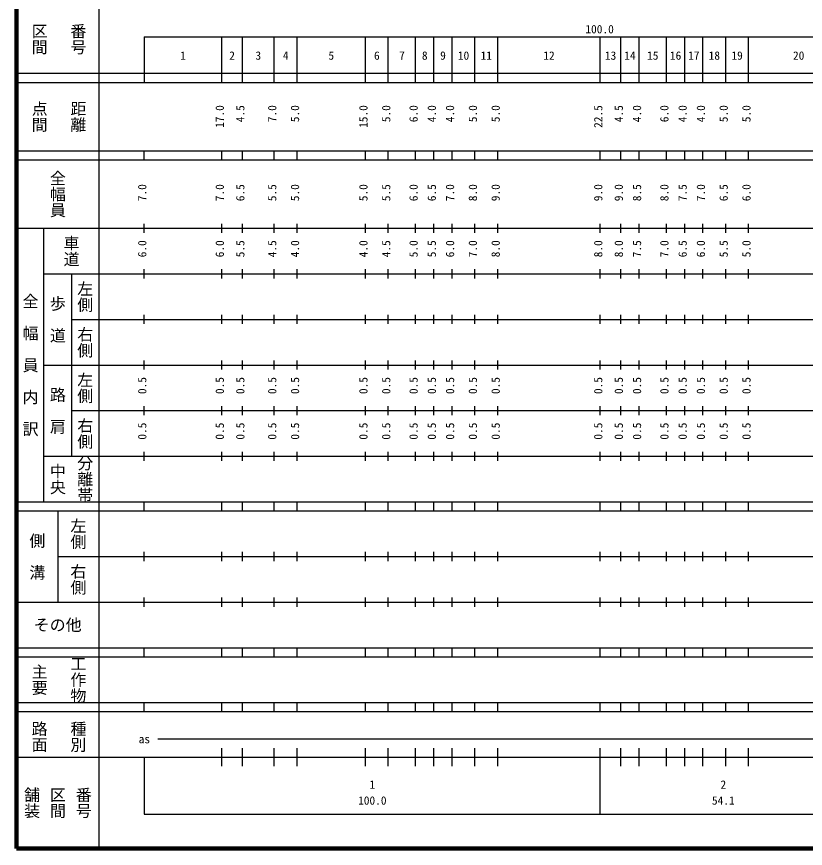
# Model space of a CAD drawing. Units: millimetres on the paper, enlarged 1000 times. Extents: x 40000 to 680000, y 20000 to 380000.
# Drawn here: x 40000 to 212965, y 20000 to 202409 of the extents above; entities that cross this region are included whole.
import ezdxf
from ezdxf.enums import TextEntityAlignment as Align

# ---------------------------------------------------------------- set-up
doc = ezdxf.new("R2010")
doc.units = ezdxf.units.MM
doc.header["$LTSCALE"] = 1000
doc.layers.add('M-TTL', color=2, linetype='Continuous', lineweight=140)
doc.layers.add('M-TTL-BAND', color=7, linetype='Continuous', lineweight=25)
doc.styles.add('@ＭＳ ゴシック', font='')
doc.styles.add('ＭＳ ゴシック', font='')
doc.styles.get('@ＭＳ ゴシック').set_extended_font_data('@MS Gothic')
doc.styles.get('ＭＳ ゴシック').set_extended_font_data('MS Gothic')

msp = doc.modelspace()

# ---------------------------------------------------------------- linework, layer by layer
at = {"layer": 'M-TTL'}
for p, q in [((40000, 380000), (40000, 20000)), ((40000, 20000), (680000, 20000))]:
    msp.add_line(p, q, dxfattribs=at)
at = {"layer": 'M-TTL-BAND'}
for p, q in [((58000, 370000), (58000, 20000)), ((68000, 198000), (579000, 198000)), ((68000, 198000), (68000, 188000)), ((85000, 188000), (85000, 198000)), ((89500, 188000), (89500, 198000)), ((96500, 188000), (96500, 198000)), ((101500, 188000), (101500, 198000)), ((116500, 188000), (116500, 198000)), ((121500, 188000), (121500, 198000)), ((127500, 188000), (127500, 198000)), ((131500, 188000), (131500, 198000)), ((135500, 188000), (135500, 198000)), ((140500, 188000), (140500, 198000)), ((145500, 188000), (145500, 198000)), ((168000, 188000), (168000, 198000)), ((172500, 188000), (172500, 198000)), ((176500, 188000), (176500, 198000)), ((182500, 188000), (182500, 198000)), ((186500, 188000), (186500, 198000)), ((190500, 188000), (190500, 198000)), ((195500, 188000), (195500, 198000)), ((200500, 188000), (200500, 198000)), ((40000, 190000), (579000, 190000)), ((40000, 188000), (579000, 188000)), ((40000, 173000), (579000, 173000)), ((68000, 171000), (68000, 173000)), ((85000, 171000), (85000, 173000)), ((89500, 171000), (89500, 173000)), ((96500, 171000), (96500, 173000)), ((101500, 171000), (101500, 173000)), ((116500, 171000), (116500, 173000)), ((121500, 171000), (121500, 173000)), ((127500, 171000), (127500, 173000)), ((131500, 171000), (131500, 173000)), ((135500, 171000), (135500, 173000)), ((140500, 171000), (140500, 173000)), ((145500, 171000), (145500, 173000)), ((168000, 171000), (168000, 173000)), ((172500, 171000), (172500, 173000)), ((176500, 171000), (176500, 173000)), ((182500, 171000), (182500, 173000)), ((186500, 171000), (186500, 173000)), ((190500, 171000), (190500, 173000)), ((195500, 171000), (195500, 173000)), ((200500, 171000), (200500, 173000)), ((40000, 171000), (579000, 171000)), ((68000, 155000), (68000, 157000)), ((85000, 155000), (85000, 157000)), ((89500, 155000), (89500, 157000)), ((96500, 155000), (96500, 157000)), ((101500, 155000), (101500, 157000)), ((116500, 155000), (116500, 157000)), ((121500, 155000), (121500, 157000)), ((127500, 155000), (127500, 157000)), ((131500, 155000), (131500, 157000)), ((135500, 155000), (135500, 157000)), ((140500, 155000), (140500, 157000)), ((145500, 155000), (145500, 157000)), ((168000, 155000), (168000, 157000)), ((172500, 155000), (172500, 157000)), ((176500, 155000), (176500, 157000)), ((182500, 155000), (182500, 157000)), ((186500, 155000), (186500, 157000)), ((190500, 155000), (190500, 157000)), ((195500, 155000), (195500, 157000)), ((200500, 155000), (200500, 157000)), ((40000, 156000), (579000, 156000)), ((46000, 96000), (46000, 156000)), ((46000, 146000), (579000, 146000)), ((52000, 146000), (52000, 106000)), ((68000, 145000), (68000, 147000)), ((85000, 145000), (85000, 147000)), ((89500, 145000), (89500, 147000)), ((96500, 145000), (96500, 147000)), ((101500, 145000), (101500, 147000)), ((116500, 145000), (116500, 147000)), ((121500, 145000), (121500, 147000)), ((127500, 145000), (127500, 147000)), ((131500, 145000), (131500, 147000)), ((135500, 145000), (135500, 147000)), ((140500, 145000), (140500, 147000)), ((145500, 145000), (145500, 147000)), ((168000, 145000), (168000, 147000)), ((172500, 145000), (172500, 147000)), ((176500, 145000), (176500, 147000)), ((182500, 145000), (182500, 147000)), ((186500, 145000), (186500, 147000)), ((190500, 145000), (190500, 147000)), ((195500, 145000), (195500, 147000)), ((200500, 145000), (200500, 147000)), ((68000, 135000), (68000, 137000)), ((85000, 135000), (85000, 137000)), ((89500, 135000), (89500, 137000)), ((96500, 135000), (96500, 137000)), ((101500, 135000), (101500, 137000)), ((116500, 135000), (116500, 137000)), ((121500, 135000), (121500, 137000)), ((127500, 135000), (127500, 137000)), ((131500, 135000), (131500, 137000)), ((135500, 135000), (135500, 137000)), ((140500, 135000), (140500, 137000)), ((145500, 135000), (145500, 137000)), ((168000, 135000), (168000, 137000)), ((172500, 135000), (172500, 137000)), ((176500, 135000), (176500, 137000)), ((182500, 135000), (182500, 137000)), ((186500, 135000), (186500, 137000)), ((190500, 135000), (190500, 137000)), ((195500, 135000), (195500, 137000)), ((200500, 135000), (200500, 137000)), ((52000, 136000), (579000, 136000)), ((46000, 126000), (579000, 126000)), ((68000, 125000), (68000, 127000)), ((85000, 125000), (85000, 127000)), ((89500, 125000), (89500, 127000)), ((96500, 125000), (96500, 127000)), ((101500, 125000), (101500, 127000)), ((116500, 125000), (116500, 127000)), ((121500, 125000), (121500, 127000)), ((127500, 125000), (127500, 127000)), ((131500, 125000), (131500, 127000)), ((135500, 125000), (135500, 127000)), ((140500, 125000), (140500, 127000)), ((145500, 125000), (145500, 127000)), ((168000, 125000), (168000, 127000)), ((172500, 125000), (172500, 127000)), ((176500, 125000), (176500, 127000)), ((182500, 125000), (182500, 127000)), ((186500, 125000), (186500, 127000)), ((190500, 125000), (190500, 127000)), ((195500, 125000), (195500, 127000)), ((200500, 125000), (200500, 127000)), ((68000, 115000), (68000, 117000)), ((85000, 115000), (85000, 117000)), ((89500, 115000), (89500, 117000)), ((96500, 115000), (96500, 117000)), ((101500, 115000), (101500, 117000)), ((116500, 115000), (116500, 117000)), ((121500, 115000), (121500, 117000)), ((127500, 115000), (127500, 117000)), ((131500, 115000), (131500, 117000)), ((135500, 115000), (135500, 117000)), ((140500, 115000), (140500, 117000)), ((145500, 115000), (145500, 117000)), ((168000, 115000), (168000, 117000)), ((172500, 115000), (172500, 117000)), ((176500, 115000), (176500, 117000)), ((182500, 115000), (182500, 117000)), ((186500, 115000), (186500, 117000)), ((190500, 115000), (190500, 117000)), ((195500, 115000), (195500, 117000)), ((200500, 115000), (200500, 117000)), ((52000, 116000), (579000, 116000)), ((46000, 106000), (579000, 106000)), ((68000, 105000), (68000, 107000)), ((85000, 105000), (85000, 107000)), ((89500, 105000), (89500, 107000)), ((96500, 105000), (96500, 107000)), ((101500, 105000), (101500, 107000)), ((116500, 105000), (116500, 107000)), ((121500, 105000), (121500, 107000)), ((127500, 105000), (127500, 107000)), ((131500, 105000), (131500, 107000)), ((135500, 105000), (135500, 107000)), ((140500, 105000), (140500, 107000)), ((145500, 105000), (145500, 107000)), ((168000, 105000), (168000, 107000)), ((172500, 105000), (172500, 107000)), ((176500, 105000), (176500, 107000)), ((182500, 105000), (182500, 107000)), ((186500, 105000), (186500, 107000)), ((190500, 105000), (190500, 107000)), ((195500, 105000), (195500, 107000)), ((200500, 105000), (200500, 107000)), ((40000, 96000), (579000, 96000)), ((68000, 94000), (68000, 96000)), ((85000, 94000), (85000, 96000)), ((89500, 94000), (89500, 96000)), ((96500, 94000), (96500, 96000)), ((101500, 94000), (101500, 96000)), ((116500, 94000), (116500, 96000)), ((121500, 94000), (121500, 96000)), ((127500, 94000), (127500, 96000)), ((131500, 94000), (131500, 96000)), ((135500, 94000), (135500, 96000)), ((140500, 94000), (140500, 96000)), ((145500, 94000), (145500, 96000)), ((168000, 94000), (168000, 96000)), ((172500, 94000), (172500, 96000)), ((176500, 94000), (176500, 96000)), ((182500, 94000), (182500, 96000)), ((186500, 94000), (186500, 96000)), ((190500, 94000), (190500, 96000)), ((195500, 94000), (195500, 96000)), ((200500, 94000), (200500, 96000)), ((40000, 94000), (579000, 94000)), ((49000, 94000), (49000, 74000)), ((49000, 84000), (579000, 84000)), ((68000, 83000), (68000, 85000)), ((85000, 83000), (85000, 85000)), ((89500, 83000), (89500, 85000)), ((96500, 83000), (96500, 85000)), ((101500, 83000), (101500, 85000)), ((116500, 83000), (116500, 85000)), ((121500, 83000), (121500, 85000)), ((127500, 83000), (127500, 85000)), ((131500, 83000), (131500, 85000)), ((135500, 83000), (135500, 85000)), ((140500, 83000), (140500, 85000)), ((145500, 83000), (145500, 85000)), ((168000, 83000), (168000, 85000)), ((172500, 83000), (172500, 85000)), ((176500, 83000), (176500, 85000)), ((182500, 83000), (182500, 85000)), ((186500, 83000), (186500, 85000)), ((190500, 83000), (190500, 85000)), ((195500, 83000), (195500, 85000)), ((200500, 83000), (200500, 85000)), ((68000, 73000), (68000, 75000)), ((85000, 73000), (85000, 75000)), ((89500, 73000), (89500, 75000)), ((96500, 73000), (96500, 75000)), ((101500, 73000), (101500, 75000)), ((116500, 73000), (116500, 75000)), ((121500, 73000), (121500, 75000)), ((127500, 73000), (127500, 75000)), ((131500, 73000), (131500, 75000)), ((135500, 73000), (135500, 75000)), ((140500, 73000), (140500, 75000)), ((145500, 73000), (145500, 75000)), ((168000, 73000), (168000, 75000)), ((172500, 73000), (172500, 75000)), ((176500, 73000), (176500, 75000)), ((182500, 73000), (182500, 75000)), ((186500, 73000), (186500, 75000)), ((190500, 73000), (190500, 75000)), ((195500, 73000), (195500, 75000)), ((200500, 73000), (200500, 75000)), ((40000, 74000), (579000, 74000)), ((40000, 64000), (579000, 64000)), ((68000, 62000), (68000, 64000)), ((85000, 62000), (85000, 64000)), ((89500, 62000), (89500, 64000)), ((96500, 62000), (96500, 64000)), ((101500, 62000), (101500, 64000)), ((116500, 62000), (116500, 64000)), ((121500, 62000), (121500, 64000)), ((127500, 62000), (127500, 64000)), ((131500, 62000), (131500, 64000)), ((135500, 62000), (135500, 64000)), ((140500, 62000), (140500, 64000)), ((145500, 62000), (145500, 64000)), ((168000, 62000), (168000, 64000)), ((172500, 62000), (172500, 64000)), ((176500, 62000), (176500, 64000)), ((182500, 62000), (182500, 64000)), ((186500, 62000), (186500, 64000)), ((190500, 62000), (190500, 64000)), ((195500, 62000), (195500, 64000)), ((200500, 62000), (200500, 64000)), ((40000, 62000), (579000, 62000)), ((40000, 52000), (579000, 52000)), ((68000, 50000), (68000, 52000)), ((85000, 50000), (85000, 52000)), ((89500, 50000), (89500, 52000)), ((96500, 50000), (96500, 52000)), ((101500, 50000), (101500, 52000)), ((116500, 50000), (116500, 52000)), ((121500, 50000), (121500, 52000)), ((127500, 50000), (127500, 52000)), ((131500, 50000), (131500, 52000)), ((135500, 50000), (135500, 52000)), ((140500, 50000), (140500, 52000)), ((145500, 50000), (145500, 52000)), ((168000, 50000), (168000, 52000)), ((172500, 50000), (172500, 52000)), ((176500, 50000), (176500, 52000)), ((182500, 50000), (182500, 52000)), ((186500, 50000), (186500, 52000)), ((190500, 50000), (190500, 52000)), ((195500, 50000), (195500, 52000)), ((200500, 50000), (200500, 52000)), ((40000, 50000), (579000, 50000)), ((71000, 44000), (216673, 44000)), ((85000, 38000), (85000, 42000)), ((89500, 38000), (89500, 42000)), ((96500, 38000), (96500, 42000)), ((101500, 38000), (101500, 42000)), ((116500, 38000), (116500, 42000)), ((121500, 38000), (121500, 42000)), ((127500, 38000), (127500, 42000)), ((131500, 38000), (131500, 42000)), ((135500, 38000), (135500, 42000)), ((140500, 38000), (140500, 42000)), ((145500, 38000), (145500, 42000)), ((168000, 27500), (168000, 42000)), ((172500, 38000), (172500, 42000)), ((176500, 38000), (176500, 42000)), ((182500, 38000), (182500, 42000)), ((186500, 38000), (186500, 42000)), ((190500, 38000), (190500, 42000)), ((195500, 38000), (195500, 42000)), ((200500, 38000), (200500, 42000)), ((40000, 40000), (579000, 40000)), ((68000, 40000), (68000, 27500)), ((68000, 27500), (579000, 27500))]:
    msp.add_line(p, q, dxfattribs=at)

# ---------------------------------------------------------------- texts
at = {"layer": 'M-TTL-BAND', "style": '@ＭＳ ゴシック'}
for s, p in [('番号', (53500, 197500)), ('区間', (45000, 197500)), ('点間', (45000, 180500)), ('距離', (53500, 180500)), ('全幅員', (49000, 163500)), ('車道', (52000, 151000)), ('左側', (55000, 141000)), ('全\u3000幅\u3000員\u3000内\u3000訳', (43000, 126000)), ('歩\u3000道', (49000, 136000)), ('右側', (55000, 131000)), ('左側', (55000, 121000)), ('路\u3000肩', (49000, 116000)), ('右側', (55000, 111000)), ('分離帯', (55000, 101000)), ('中央', (49000, 101000)), ('左側', (53500, 89000)), ('側\u3000溝', (44500, 84000)), ('右側', (53500, 79000)), ('主要', (45000, 57000)), ('工作物', (53500, 57000)), ('路面', (45000, 44500)), ('種別', (53500, 44500)), ('舗装', (43333, 30000)), ('区間', (49000, 30000)), ('番号', (54667, 30000))]:
    msp.add_text(s, height=2566, rotation=270, dxfattribs=at).set_placement(p, align=Align.MIDDLE_CENTER)
at = {"layer": 'M-TTL-BAND', "style": 'ＭＳ ゴシック'}
for s, p in [('100.0', (167844, 198195)), ('1', (76500, 192405)), ('2', (87250, 192405)), ('3', (93000, 192405)), ('4', (99000, 192405)), ('5', (109000, 192405)), ('6', (119000, 192405)), ('7', (124500, 192405)), ('8', (129500, 192405)), ('9', (133500, 192405)), ('10', (138000, 192405)), ('11', (143000, 192405)), ('12', (156750, 192405)), ('13', (170250, 192405)), ('14', (174500, 192405)), ('15', (179500, 192405)), ('16', (184500, 192405)), ('17', (188500, 192405)), ('18', (193000, 192405)), ('19', (198000, 192405)), ('20', (211500, 192405)), ('as', (68000, 42500)), ('1', (118000, 32523)), ('2', (194975, 32523)), ('100.0', (118000, 29033)), ('54.1', (194975, 29033))]:
    msp.add_text(s, height=1833, dxfattribs=at).set_placement(p, align=Align.BOTTOM_CENTER)
for s, p in [('17.0', (86000, 180500)), ('4.5', (90500, 181125)), ('7.0', (97500, 181125)), ('5.0', (102500, 181125)), ('15.0', (117500, 180500)), ('5.0', (122500, 181125)), ('6.0', (128500, 181125)), ('4.0', (132500, 181125)), ('4.0', (136500, 181125)), ('5.0', (141500, 181125)), ('5.0', (146500, 181125)), ('22.5', (169000, 180500)), ('4.5', (173500, 181125)), ('4.0', (177500, 181125)), ('6.0', (183500, 181125)), ('4.0', (187500, 181125)), ('4.0', (191500, 181125)), ('5.0', (196500, 181125)), ('5.0', (201500, 181125)), ('7.0', (69000, 163799)), ('7.0', (86000, 163799)), ('6.5', (90500, 163799)), ('5.5', (97500, 163799)), ('5.0', (102500, 163799)), ('5.0', (117500, 163799)), ('5.5', (122500, 163799)), ('6.0', (128500, 163799)), ('6.5', (132500, 163799)), ('7.0', (136500, 163799)), ('8.0', (141500, 163799)), ('9.0', (146500, 163799)), ('9.0', (169000, 163799)), ('9.0', (173500, 163799)), ('8.5', (177500, 163799)), ('8.0', (183500, 163799)), ('7.5', (187500, 163799)), ('7.0', (191500, 163799)), ('6.5', (196500, 163799)), ('6.0', (201500, 163799)), ('6.0', (69000, 151500)), ('6.0', (86000, 151500)), ('4.0', (102500, 151500)), ('4.0', (117500, 151500)), ('5.0', (128500, 151500)), ('6.0', (136500, 151500)), ('7.0', (141500, 151500)), ('8.0', (146500, 151500)), ('8.0', (169000, 151500)), ('8.0', (173500, 151500)), ('7.0', (183500, 151500)), ('6.0', (191500, 151500)), ('5.0', (201500, 151500)), ('5.5', (90500, 151500)), ('4.5', (97500, 151500)), ('4.5', (122500, 151500)), ('5.5', (132500, 151500)), ('7.5', (177500, 151500)), ('6.5', (187500, 151500)), ('5.5', (196500, 151500)), ('0.5', (69000, 121500)), ('0.5', (86000, 121500)), ('0.5', (90500, 121500)), ('0.5', (97500, 121500)), ('0.5', (102500, 121500)), ('0.5', (117500, 121500)), ('0.5', (122500, 121500)), ('0.5', (128500, 121500)), ('0.5', (132500, 121500)), ('0.5', (136500, 121500)), ('0.5', (141500, 121500)), ('0.5', (146500, 121500)), ('0.5', (169000, 121500)), ('0.5', (173500, 121500)), ('0.5', (177500, 121500)), ('0.5', (183500, 121500)), ('0.5', (187500, 121500)), ('0.5', (191500, 121500)), ('0.5', (196500, 121500)), ('0.5', (201500, 121500)), ('0.5', (69000, 111500)), ('0.5', (86000, 111500)), ('0.5', (90500, 111500)), ('0.5', (97500, 111500)), ('0.5', (102500, 111500)), ('0.5', (117500, 111500)), ('0.5', (122500, 111500)), ('0.5', (128500, 111500)), ('0.5', (132500, 111500)), ('0.5', (136500, 111500)), ('0.5', (141500, 111500)), ('0.5', (146500, 111500)), ('0.5', (169000, 111500)), ('0.5', (173500, 111500)), ('0.5', (177500, 111500)), ('0.5', (183500, 111500)), ('0.5', (187500, 111500)), ('0.5', (191500, 111500)), ('0.5', (196500, 111500)), ('0.5', (201500, 111500))]:
    msp.add_text(s, height=1833, rotation=90, dxfattribs=at).set_placement(p, align=Align.BOTTOM_CENTER)
msp.add_text('その他', height=2566, dxfattribs=at).set_placement((49000, 69000), align=Align.MIDDLE_CENTER)

doc.saveas('drawing.dxf')
